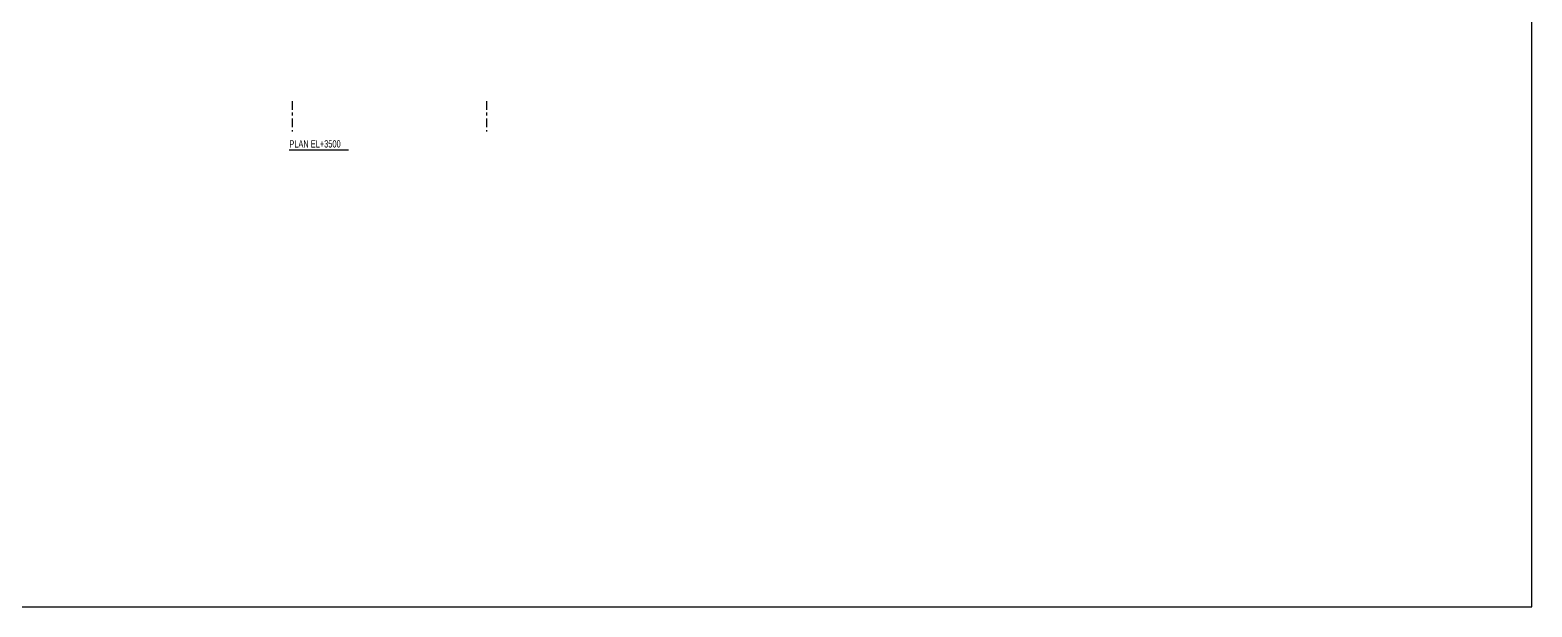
# Model space of a CAD drawing. Header units: millimetres. Extents: x -408 to 426, y -207 to 377.
# Drawn here: x -90 to 426, y -207 to -9 of the extents above; entities that cross this region are included whole.
import ezdxf

# ---------------------------------------------------------------- set-up
doc = ezdxf.new("R2010")
doc.units = ezdxf.units.MM
doc.linetypes.add('XKITLINE00', pattern=[0])
doc.linetypes.add('XKITLINE03', pattern=[6, 3, -1, 1, -1])
for name, color, linetype, lineweight in [('Drawing sheet', 1, 'Continuous', 0), ('Grid', 1, 'Continuous', 0), ('Other object type', 1, 'Continuous', 0)]:
    doc.layers.add(name, color=color, linetype=linetype, lineweight=lineweight)
doc.styles.add('ROMSIM', font='ARIAL.TTF')

# ---------------------------------------------------------------- blocks, each defined once
blk = doc.blocks.new('*A1')
at = {"layer": 'Drawing sheet', "color": 5, "linetype": 'XKITLINE00', "lineweight": 0}
for p, q in [((425.78, -207.08), (425.78, 376.92)), ((-405.22, -207.08), (425.78, -207.08))]:
    blk.add_line(p, q, dxfattribs=at)
blk = doc.blocks.new('*A8')
at = {"layer": 'Grid', "color": 1, "linetype": 'XKITLINE03', "lineweight": 0}
for p, q in [((66.67, 216.67), (66.67, 225.42)), ((66.67, -33.33), (66.67, -43.8))]:
    blk.add_line(p, q, dxfattribs=at)
at = {"layer": 'Grid', "color": 4, "style": 'ROMSIM', "width": 0.6375}
blk.add_text('B', height=6, dxfattribs=at).set_placement((64.52, 226.42))
blk = doc.blocks.new('*A10')
at = {"layer": 'Grid', "color": 1, "linetype": 'XKITLINE03', "lineweight": 0}
for p, q in [((0, 216.67), (0, 225.42)), ((0, -33.33), (0, -43.8))]:
    blk.add_line(p, q, dxfattribs=at)
at = {"layer": 'Grid', "color": 4, "style": 'ROMSIM', "width": 0.6375}
blk.add_text('A', height=6, dxfattribs=at).set_placement((-1.95, 226.42))
blk = doc.blocks.new('*A47')
at = {"layer": 'Other object type', "color": 3, "linetype": 'XKITLINE00', "lineweight": 0}
blk.add_line((-1.01, -50.05), (19.29, -50.05), dxfattribs=at)
at = {"layer": 'Other object type', "color": 3, "style": 'ROMSIM', "width": 0.6375}
blk.add_text('PLAN EL+3500', height=2.5, dxfattribs=at).set_placement((-1.01, -49.3))

msp = doc.modelspace()

# ---------------------------------------------------------------- block references
at = {"lineweight": 0}
for name in ['*A1', '*A10', '*A8', '*A47']:
    msp.add_blockref(name, (0, 0), dxfattribs=at)

doc.saveas('drawing.dxf')
